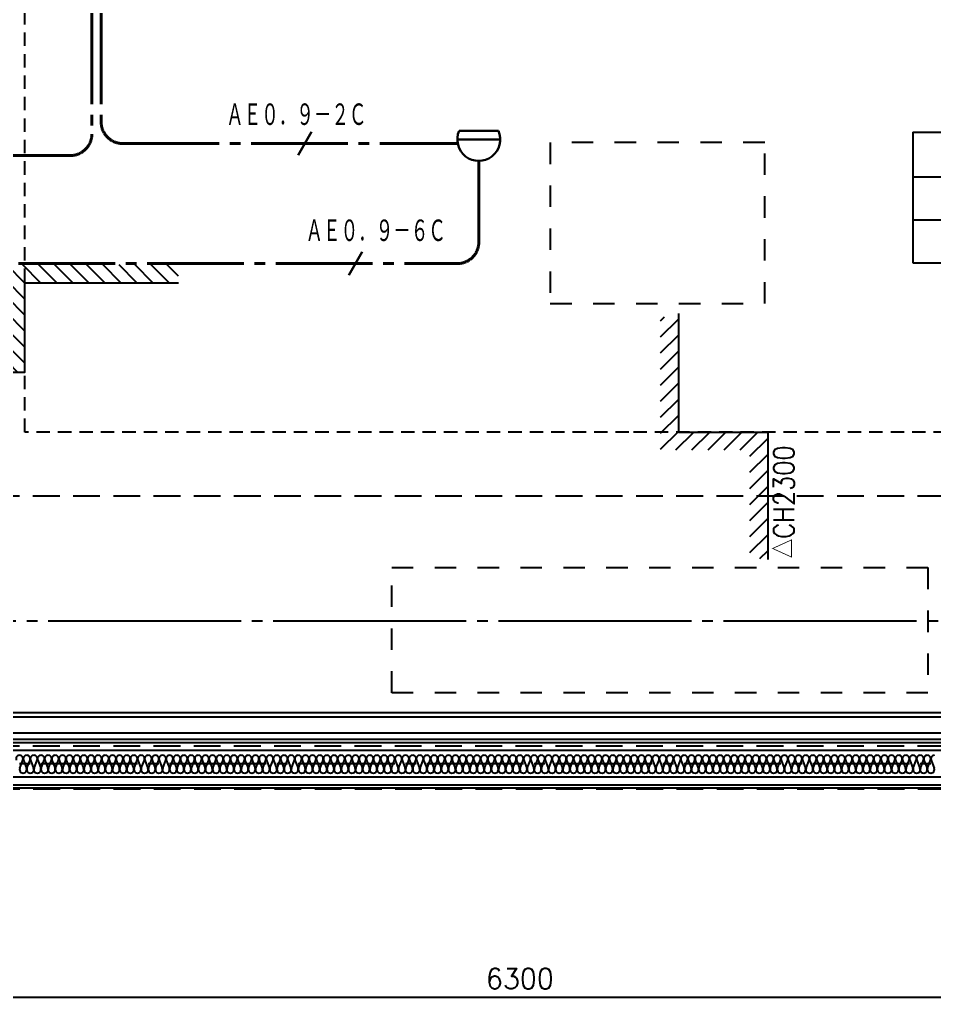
# Model space of a CAD drawing. Header units: millimetres. Extents: x 8300 to 125598, y -10383 to 40000.
# Drawn here: x 47150 to 49710, y 13846 to 16582 of the extents above; entities that cross this region are included whole.
import ezdxf
from ezdxf.enums import TextEntityAlignment as Align

# ---------------------------------------------------------------- set-up
doc = ezdxf.new("R2010")
doc.units = ezdxf.units.MM
doc.header["$LTSCALE"] = 300
for name, pattern in [('CADEWA_LINE5', [1.2, 0.9, -0.1, 0.1, -0.1]), ('CADEWA_LINE6', [2.1, 1.8, -0.1, 0.1, -0.1]), ('DASH-N', [0.375, 0.25, -0.125]), ('DASH-S', [0.2, 0.125, -0.075]), ('HIDDEN3', [0.2, 0.1, -0.1])]:
    doc.linetypes.add(name, pattern=pattern)
for name, color, linetype in [('525EH_Tenjyo(3)', 7, 'CONTINUOUS'), ('E配T_その他－１', 7, 'CONTINUOUS'), ('K建0_壁', 7, 'CONTINUOUS'), ('通り芯', 7, 'CONTINUOUS')]:
    doc.layers.add(name, color=color, linetype=linetype)
doc.styles.add('MS Gothic2', font='msgothic.ttc', dxfattribs={"width": 0.8})
doc.styles.add('txt2', font='txt.shx', dxfattribs={"width": 0.943378, "bigfont": 'extfont2'})

# ---------------------------------------------------------------- blocks, each defined once
blk = doc.blocks.new('ZGroup275', base_point=(48435, 16228.5))
at = {"layer": '525EH_Tenjyo(3)', "color": 6, "linetype": 'Continuous', "lineweight": 30}
for p, q in [((48380.1, 16270.5), (48490, 16270.5)), ((48375.1, 16246.5), (48495, 16246.5))]:
    blk.add_line(p, q, dxfattribs=at)
blk.add_arc((48435, 16246.5), 60, 156.4305, 23.5695, dxfattribs=at)
blk = doc.blocks.new('ZGroup279', base_point=(45601.3, 16042.8))
at = {"layer": 'E配T_その他－１', "color": 1, "linetype": 'CADEWA_LINE5', "lineweight": 40}
for p, q in [((48435, 15959.2), (48435, 16186.5)), ((42827.5, 15899.2), (48375, 15899.2))]:
    blk.add_line(p, q, dxfattribs=at)
blk.add_arc((48375, 15959.2), 60, 270, 0, dxfattribs=at)
blk = doc.blocks.new('ZGroup280', base_point=(48143.5, 15955.2))
at = {"layer": 'E配T_その他－１', "color": 3, "linetype": 'Continuous', "lineweight": 30}
blk.add_line((48108.8, 15931.7), (48071.3, 15866.7), dxfattribs=at)
at = {"layer": 'E配T_その他－１', "color": 3, "lineweight": -3, "style": 'MS Gothic2', "width": 0.6}
blk.add_text('ＡＥ０．９－６Ｃ', height=60, dxfattribs=at).set_placement((47950.3, 15992.5), align=Align.MIDDLE_LEFT)
blk = doc.blocks.new('ZGroup294', base_point=(49949.9, 16084.2))
at = {"layer": 'K建0_壁', "color": 250, "linetype": 'Continuous', "lineweight": -3}
for p, q in [((49649.9, 16266.7), (50249.9, 16266.7)), ((49649.9, 16266.7), (49649.9, 16021.7)), ((50249.9, 16266.7), (50249.9, 16021.7)), ((49649.9, 16141.7), (50249.9, 16141.7)), ((49949.9, 16021.7), (49949.9, 16141.7)), ((49649.9, 16021.7), (50249.9, 16021.7)), ((49649.9, 16021.7), (49649.9, 15901.7)), ((50249.9, 16021.7), (50249.9, 15901.7)), ((49649.9, 15901.7), (50249.9, 15901.7))]:
    blk.add_line(p, q, dxfattribs=at)
at = {"layer": 'K建0_壁', "color": 250, "lineweight": -3, "style": 'txt2'}
for s, height, width, p in [('居間・食堂', 67.93, 1.036092, (49949.9, 16204.2)), ('±0', 57.6, 1.034314, (49799.9, 16081.7)), ('2550', 57.6, 0.916667, (50099.9, 16083)), ('12.6J', 57.6, 0.931818, (49949.9, 15961.7))]:
    blk.add_text(s, height=height, dxfattribs=dict(at, width=width)).set_placement(p, align=Align.MIDDLE_CENTER)
blk = doc.blocks.new('ZGroup314', base_point=(49143.5, 15415.5))
at = {"layer": 'K建0_壁', "color": 250, "linetype": 'Continuous', "lineweight": -3}
for p, q in [((48943.5, 15739), (48954.6, 15750.1)), ((48943.5, 15694.1), (48993.5, 15744.1)), ((48943.5, 15649.2), (48993.5, 15699.2)), ((48943.5, 15604.3), (48993.5, 15654.3)), ((48943.5, 15559.3), (48993.5, 15609.3)), ((48943.5, 15514.4), (48993.5, 15564.4)), ((48943.5, 15469.5), (48993.5, 15519.5)), ((48943.5, 15424.6), (48993.5, 15474.6)), ((48943.5, 15379.7), (48993.5, 15429.7)), ((48986.6, 15378), (49036.6, 15428)), ((49031.5, 15378), (49081.5, 15428)), ((49076.4, 15378), (49126.4, 15428)), ((49121.3, 15378), (49171.3, 15428)), ((49166.2, 15378), (49216.2, 15428)), ((49193.5, 15360.3), (49243.5, 15410.3)), ((49193.5, 15315.4), (49243.5, 15365.4)), ((49193.5, 15270.5), (49243.5, 15320.5)), ((49193.5, 15225.6), (49243.5, 15275.6)), ((49193.5, 15180.7), (49243.5, 15230.7)), ((49193.5, 15135.8), (49243.5, 15185.8)), ((49193.5, 15090.9), (49243.5, 15140.9)), ((49221.7, 15074.2), (49243.5, 15096))]:
    blk.add_line(p, q, dxfattribs=at)
blk.add_lwpolyline([(48993.5, 15759.6), (48993.5, 15428), (49243.5, 15428), (49243.5, 15071.4)], dxfattribs=at)
at = {"layer": 'K建0_壁', "color": 250, "lineweight": -3, "style": 'txt2', "width": 0.859876}
blk.add_text('△CH2300', height=57.6, rotation=90, dxfattribs=at).set_placement((49334.6, 15075.1), align=Align.BOTTOM_LEFT)
blk = doc.blocks.new('ZGroup315', base_point=(47133.7, 15696.6))
at = {"layer": 'K建0_壁', "color": 250, "linetype": 'Continuous', "lineweight": -3}
for p, q in [((47165, 15844.9), (47115, 15894.9)), ((47209, 15845.8), (47159, 15895.8)), ((47253.9, 15845.8), (47203.9, 15895.8)), ((47298.8, 15845.8), (47248.8, 15895.8)), ((47343.7, 15845.8), (47293.7, 15895.8)), ((47388.6, 15845.8), (47338.6, 15895.8)), ((47433.5, 15845.8), (47383.5, 15895.8)), ((47478.4, 15845.8), (47428.4, 15895.8)), ((47523.3, 15845.8), (47473.3, 15895.8)), ((47568.2, 15845.8), (47518.2, 15895.8)), ((47594.6, 15864.4), (47563.1, 15895.8)), ((47165, 15800), (47115, 15850)), ((47165, 15755.1), (47115, 15805.1)), ((47165, 15710.2), (47115, 15760.2)), ((47165, 15665.3), (47115, 15715.3)), ((47165, 15620.4), (47115, 15670.4)), ((46740.6, 15595.8), (46690.6, 15645.8)), ((46785.5, 15595.8), (46735.5, 15645.8)), ((46830.4, 15595.8), (46780.4, 15645.8)), ((46875.3, 15595.8), (46825.3, 15645.8)), ((46920.2, 15595.8), (46870.2, 15645.8)), ((46965.1, 15595.8), (46915.1, 15645.8)), ((47010, 15595.8), (46960, 15645.8)), ((47054.9, 15595.8), (47004.9, 15645.8)), ((47099.8, 15595.8), (47049.8, 15645.8)), ((47144.7, 15595.8), (47094.7, 15645.8)), ((46695.7, 15595.8), (46674.8, 15616.7))]:
    blk.add_line(p, q, dxfattribs=at)
blk.add_lwpolyline([(46672.9, 15595.8), (47165, 15595.8), (47165, 15845.8), (47594.6, 15845.8)], dxfattribs=at)
at = {"layer": 'K建0_壁', "color": 250, "lineweight": -3, "style": 'txt2', "width": 0.859876}
blk.add_text('△CH2300', height=57.6, dxfattribs=at).set_placement((46678, 15506.4), align=Align.BOTTOM_LEFT)
blk = doc.blocks.new('ZGroup338', base_point=(47862.2, 17000.1))
at = {"layer": 'E配T_その他－１', "color": 1, "linetype": 'CADEWA_LINE5', "lineweight": 40}
for p, q in [((47630, 17765), (47438.4, 17765)), ((47378.4, 17705), (47378.4, 17395.7)), ((47378.4, 17335.7), (47378.4, 16295.1)), ((47438.4, 16235.1), (48376.1, 16235.1))]:
    blk.add_line(p, q, dxfattribs=at)
at = {"layer": 'E配T_その他－１', "color": 1, "linetype": 'Continuous', "lineweight": 40}
for p, q in [((47348.4, 17395.7), (47408.4, 17395.7)), ((47348.4, 17335.7), (47408.4, 17335.7))]:
    blk.add_line(p, q, dxfattribs=at)
at = {"layer": 'E配T_その他－１', "color": 1, "linetype": 'CADEWA_LINE5', "lineweight": 40}
for centre, start, end in [((47438.4, 17705), 90, 180), ((47438.4, 16295.1), 180, 270)]:
    blk.add_arc(centre, 60, start, end, dxfattribs=at)
blk = doc.blocks.new('ZGroup339', base_point=(47921.2, 16285.6))
at = {"layer": 'E配T_その他－１', "color": 3, "linetype": 'Continuous', "lineweight": 30}
blk.add_line((47966.8, 16267.6), (47929.3, 16202.7), dxfattribs=at)
at = {"layer": 'E配T_その他－１', "color": 3, "lineweight": -3, "style": 'MS Gothic2', "width": 0.6}
blk.add_text('ＡＥ０．９－２Ｃ', height=60, dxfattribs=at).set_placement((47728, 16317.2), align=Align.MIDDLE_LEFT)
blk = doc.blocks.new('ZGroup340', base_point=(46020.3, 16993.3))
at = {"layer": 'E配T_その他－１', "color": 1, "linetype": 'CADEWA_LINE5', "lineweight": 40}
for p, q in [((47630, 17785), (47412.3, 17785)), ((47352.3, 17725), (47352.3, 17395.7)), ((47352.3, 17335.7), (47352.3, 16261.5)), ((47292.3, 16201.5), (44410.5, 16201.5))]:
    blk.add_line(p, q, dxfattribs=at)
at = {"layer": 'E配T_その他－１', "color": 1, "linetype": 'Continuous', "lineweight": 40}
for p, q in [((47322.3, 17395.7), (47382.3, 17395.7)), ((47322.3, 17335.7), (47382.3, 17335.7))]:
    blk.add_line(p, q, dxfattribs=at)
at = {"layer": 'E配T_その他－１', "color": 1, "linetype": 'CADEWA_LINE5', "lineweight": 40}
for centre, start, end in [((47412.3, 17725), 90, 180), ((47292.3, 16261.5), 270, 0)]:
    blk.add_arc(centre, 60, start, end, dxfattribs=at)

msp = doc.modelspace()

# ---------------------------------------------------------------- linework, layer by layer
at = {"layer": 'K建0_壁', "color": 250, "linetype": 'DASH-N', "lineweight": -3}
for p, q in [((42350, 15250), (51300, 15250)), ((42350, 14550), (51300, 14550)), ((42350.8, 14430), (51300, 14430))]:
    msp.add_line(p, q, dxfattribs=at)
at = {"layer": 'K建0_壁', "color": 250, "linetype": 'Continuous', "lineweight": -3, "ltscale": 0.3}
for p, q in [((51190, 14643), (43456, 14643)), ((51202.5, 14630.5), (42447.5, 14630.5)), ((51247.5, 14585.5), (42402.5, 14585.5)), ((51300, 14568), (42365, 14568)), ((51300, 14432), (42350, 14432))]:
    msp.add_line(p, q, dxfattribs=at)
at = {"layer": 'K建0_壁', "color": 250, "linetype": 'Continuous', "lineweight": -3}
for p, q in [((51300, 14558.5), (42350, 14558.5)), ((51300, 14537.5), (42350, 14537.5)), ((47150.7, 14487.5), (47159.3, 14510.4)), ((47160.7, 14510.4), (47169.3, 14487.5)), ((47170.7, 14487.5), (47179.3, 14510.4)), ((47180.7, 14510.4), (47189.3, 14487.5)), ((47190.7, 14487.5), (47199.3, 14510.4)), ((47200.7, 14510.4), (47209.3, 14487.5)), ((47210.7, 14487.5), (47219.3, 14510.4)), ((47220.7, 14510.4), (47229.3, 14487.5)), ((47230.7, 14487.5), (47239.3, 14510.4)), ((47240.7, 14510.4), (47249.3, 14487.5)), ((47250.7, 14487.5), (47259.3, 14510.4)), ((47260.7, 14510.4), (47269.3, 14487.5)), ((47270.7, 14487.5), (47279.3, 14510.4)), ((47280.7, 14510.4), (47289.3, 14487.5)), ((47290.7, 14487.5), (47299.3, 14510.4)), ((47300.7, 14510.4), (47309.3, 14487.5)), ((47310.7, 14487.5), (47319.3, 14510.4)), ((47320.7, 14510.4), (47329.3, 14487.5)), ((47330.7, 14487.5), (47339.3, 14510.4)), ((47340.7, 14510.4), (47349.3, 14487.5)), ((47350.7, 14487.5), (47359.3, 14510.4)), ((47360.7, 14510.4), (47369.3, 14487.5)), ((47370.7, 14487.5), (47379.3, 14510.4)), ((47380.7, 14510.4), (47389.3, 14487.5)), ((47390.7, 14487.5), (47399.3, 14510.4)), ((47400.7, 14510.4), (47409.3, 14487.5)), ((47410.7, 14487.5), (47419.3, 14510.4)), ((47420.7, 14510.4), (47429.3, 14487.5)), ((47430.7, 14487.5), (47439.3, 14510.4)), ((47440.7, 14510.4), (47449.3, 14487.5)), ((47450.7, 14487.5), (47459.3, 14510.4)), ((47460.7, 14510.4), (47469.3, 14487.5)), ((47470.7, 14487.5), (47479.3, 14510.4)), ((47480.7, 14510.4), (47489.3, 14487.5)), ((47490.7, 14487.5), (47499.3, 14510.4)), ((47500.7, 14510.4), (47509.3, 14487.5)), ((47510.7, 14487.5), (47519.3, 14510.4)), ((47520.7, 14510.4), (47529.3, 14487.5)), ((47530.7, 14487.5), (47539.3, 14510.4)), ((47540.7, 14510.4), (47549.3, 14487.5)), ((47550.7, 14487.5), (47559.3, 14510.4)), ((47560.7, 14510.4), (47569.3, 14487.5)), ((47570.7, 14487.5), (47579.3, 14510.4)), ((47580.7, 14510.4), (47589.3, 14487.5)), ((47590.7, 14487.5), (47599.3, 14510.4)), ((47600.7, 14510.4), (47609.3, 14487.5)), ((47610.7, 14487.5), (47619.3, 14510.4)), ((47620.7, 14510.4), (47629.3, 14487.5)), ((47630.7, 14487.5), (47639.3, 14510.4)), ((47640.7, 14510.4), (47649.3, 14487.5)), ((47650.7, 14487.5), (47659.3, 14510.4)), ((47660.7, 14510.4), (47669.3, 14487.5)), ((47670.7, 14487.5), (47679.3, 14510.4)), ((47680.7, 14510.4), (47689.3, 14487.5)), ((47690.7, 14487.5), (47699.3, 14510.4)), ((47700.7, 14510.4), (47709.3, 14487.5)), ((47710.7, 14487.5), (47719.3, 14510.4)), ((47720.7, 14510.4), (47729.3, 14487.5)), ((47730.7, 14487.5), (47739.3, 14510.4)), ((47740.7, 14510.4), (47749.3, 14487.5)), ((47750.7, 14487.5), (47759.3, 14510.4)), ((47760.7, 14510.4), (47769.3, 14487.5)), ((47770.7, 14487.5), (47779.3, 14510.4)), ((47780.7, 14510.4), (47789.3, 14487.5)), ((47790.7, 14487.5), (47799.3, 14510.4)), ((47800.7, 14510.4), (47809.3, 14487.5)), ((47810.7, 14487.5), (47819.3, 14510.4)), ((47820.7, 14510.4), (47829.3, 14487.5)), ((47830.7, 14487.5), (47839.3, 14510.4)), ((47840.7, 14510.4), (47849.3, 14487.5)), ((47850.7, 14487.5), (47859.3, 14510.4)), ((47860.7, 14510.4), (47869.3, 14487.5)), ((47870.7, 14487.5), (47879.3, 14510.4)), ((47880.7, 14510.4), (47889.3, 14487.5)), ((47890.7, 14487.5), (47899.3, 14510.4)), ((47900.7, 14510.4), (47909.3, 14487.5)), ((47910.7, 14487.5), (47919.3, 14510.4)), ((47920.7, 14510.4), (47929.3, 14487.5)), ((47930.7, 14487.5), (47939.3, 14510.4)), ((47940.7, 14510.4), (47949.3, 14487.5)), ((47950.7, 14487.5), (47959.3, 14510.4)), ((47960.7, 14510.4), (47969.3, 14487.5)), ((47970.7, 14487.5), (47979.3, 14510.4)), ((47980.7, 14510.4), (47989.3, 14487.5)), ((47990.7, 14487.5), (47999.3, 14510.4)), ((48000.7, 14510.4), (48009.3, 14487.5)), ((48010.7, 14487.5), (48019.3, 14510.4)), ((48020.7, 14510.4), (48029.3, 14487.5)), ((48030.7, 14487.5), (48039.3, 14510.4)), ((48040.7, 14510.4), (48049.3, 14487.5)), ((48050.7, 14487.5), (48059.3, 14510.4)), ((48060.7, 14510.4), (48069.3, 14487.5)), ((48070.7, 14487.5), (48079.3, 14510.4)), ((48080.7, 14510.4), (48089.3, 14487.5)), ((48090.7, 14487.5), (48099.3, 14510.4)), ((48100.7, 14510.4), (48109.3, 14487.5)), ((48110.7, 14487.5), (48119.3, 14510.4)), ((48120.7, 14510.4), (48129.3, 14487.5)), ((48130.7, 14487.5), (48139.3, 14510.4)), ((48140.7, 14510.4), (48149.3, 14487.5)), ((48150.7, 14487.5), (48159.3, 14510.4)), ((48160.7, 14510.4), (48169.3, 14487.5)), ((48170.7, 14487.5), (48179.3, 14510.4)), ((48180.7, 14510.4), (48189.3, 14487.5)), ((48190.7, 14487.5), (48199.3, 14510.4)), ((48200.7, 14510.4), (48209.3, 14487.5)), ((48210.7, 14487.5), (48219.3, 14510.4)), ((48220.7, 14510.4), (48229.3, 14487.5)), ((48230.7, 14487.5), (48239.3, 14510.4)), ((48240.7, 14510.4), (48249.3, 14487.5)), ((48250.7, 14487.5), (48259.3, 14510.4)), ((48260.7, 14510.4), (48269.3, 14487.5)), ((48270.7, 14487.5), (48279.3, 14510.4)), ((48280.7, 14510.4), (48289.3, 14487.5)), ((48290.7, 14487.5), (48299.3, 14510.4)), ((48300.7, 14510.4), (48309.3, 14487.5)), ((48310.7, 14487.5), (48319.3, 14510.4)), ((48320.7, 14510.4), (48329.3, 14487.5)), ((48330.7, 14487.5), (48339.3, 14510.4)), ((48340.7, 14510.4), (48349.3, 14487.5)), ((48350.7, 14487.5), (48359.3, 14510.4)), ((48360.7, 14510.4), (48369.3, 14487.5)), ((48370.7, 14487.5), (48379.3, 14510.4)), ((48380.7, 14510.4), (48389.3, 14487.5)), ((48390.7, 14487.5), (48399.3, 14510.4)), ((48400.7, 14510.4), (48409.3, 14487.5)), ((48410.7, 14487.5), (48419.3, 14510.4)), ((48420.7, 14510.4), (48429.3, 14487.5)), ((48430.7, 14487.5), (48439.3, 14510.4)), ((48440.7, 14510.4), (48449.3, 14487.5)), ((48450.7, 14487.5), (48459.3, 14510.4)), ((48460.7, 14510.4), (48469.3, 14487.5)), ((48470.7, 14487.5), (48479.3, 14510.4)), ((48480.7, 14510.4), (48489.3, 14487.5)), ((48490.7, 14487.5), (48499.3, 14510.4)), ((48500.7, 14510.4), (48509.3, 14487.5)), ((48510.7, 14487.5), (48519.3, 14510.4)), ((48520.7, 14510.4), (48529.3, 14487.5)), ((48530.7, 14487.5), (48539.3, 14510.4)), ((48540.7, 14510.4), (48549.3, 14487.5)), ((48550.7, 14487.5), (48559.3, 14510.4)), ((48560.7, 14510.4), (48569.3, 14487.5)), ((48570.7, 14487.5), (48579.3, 14510.4)), ((48580.7, 14510.4), (48589.3, 14487.5)), ((48590.7, 14487.5), (48599.3, 14510.4)), ((48600.7, 14510.4), (48609.3, 14487.5)), ((48610.7, 14487.5), (48619.3, 14510.4)), ((48620.7, 14510.4), (48629.3, 14487.5)), ((48630.7, 14487.5), (48639.3, 14510.4)), ((48640.7, 14510.4), (48649.3, 14487.5)), ((48650.7, 14487.5), (48659.3, 14510.4)), ((48660.7, 14510.4), (48669.3, 14487.5)), ((48670.7, 14487.5), (48679.3, 14510.4)), ((48680.7, 14510.4), (48689.3, 14487.5)), ((48690.7, 14487.5), (48699.3, 14510.4)), ((48700.7, 14510.4), (48709.3, 14487.5)), ((48710.7, 14487.5), (48719.3, 14510.4)), ((48720.7, 14510.4), (48729.3, 14487.5)), ((48730.7, 14487.5), (48739.3, 14510.4)), ((48740.7, 14510.4), (48749.3, 14487.5)), ((48750.7, 14487.5), (48759.3, 14510.4)), ((48760.7, 14510.4), (48769.3, 14487.5)), ((48770.7, 14487.5), (48779.3, 14510.4)), ((48780.7, 14510.4), (48789.3, 14487.5)), ((48790.7, 14487.5), (48799.3, 14510.4)), ((48800.7, 14510.4), (48809.3, 14487.5)), ((48810.7, 14487.5), (48819.3, 14510.4)), ((48820.7, 14510.4), (48829.3, 14487.5)), ((48830.7, 14487.5), (48839.3, 14510.4)), ((48840.7, 14510.4), (48849.3, 14487.5)), ((48850.7, 14487.5), (48859.3, 14510.4)), ((48860.7, 14510.4), (48869.3, 14487.5)), ((48870.7, 14487.5), (48879.3, 14510.4)), ((48880.7, 14510.4), (48889.3, 14487.5)), ((48890.7, 14487.5), (48899.3, 14510.4)), ((48900.7, 14510.4), (48909.3, 14487.5)), ((48910.7, 14487.5), (48919.3, 14510.4)), ((48920.7, 14510.4), (48929.3, 14487.5)), ((48930.7, 14487.5), (48939.3, 14510.4)), ((48940.7, 14510.4), (48949.3, 14487.5)), ((48950.7, 14487.5), (48959.3, 14510.4)), ((48960.7, 14510.4), (48969.3, 14487.5)), ((48970.7, 14487.5), (48979.3, 14510.4)), ((48980.7, 14510.4), (48989.3, 14487.5)), ((48990.7, 14487.5), (48999.3, 14510.4)), ((49000.7, 14510.4), (49009.3, 14487.5)), ((49010.7, 14487.5), (49019.3, 14510.4)), ((49020.7, 14510.4), (49029.3, 14487.5)), ((49030.7, 14487.5), (49039.3, 14510.4)), ((49040.7, 14510.4), (49049.3, 14487.5)), ((49050.7, 14487.5), (49059.3, 14510.4)), ((49060.7, 14510.4), (49069.3, 14487.5)), ((49070.7, 14487.5), (49079.3, 14510.4)), ((49080.7, 14510.4), (49089.3, 14487.5)), ((49090.7, 14487.5), (49099.3, 14510.4)), ((49100.7, 14510.4), (49109.3, 14487.5)), ((49110.7, 14487.5), (49119.3, 14510.4)), ((49120.7, 14510.4), (49129.3, 14487.5)), ((49130.7, 14487.5), (49139.3, 14510.4)), ((49140.7, 14510.4), (49149.3, 14487.5)), ((49150.7, 14487.5), (49159.3, 14510.4)), ((49160.7, 14510.4), (49169.3, 14487.5)), ((49170.7, 14487.5), (49179.3, 14510.4)), ((49180.7, 14510.4), (49189.3, 14487.5)), ((49190.7, 14487.5), (49199.3, 14510.4)), ((49200.7, 14510.4), (49209.3, 14487.5)), ((49210.7, 14487.5), (49219.3, 14510.4)), ((49220.7, 14510.4), (49229.3, 14487.5)), ((49230.7, 14487.5), (49239.3, 14510.4)), ((49240.7, 14510.4), (49249.3, 14487.5)), ((49250.7, 14487.5), (49259.3, 14510.4)), ((49260.7, 14510.4), (49269.3, 14487.5)), ((49270.7, 14487.5), (49279.3, 14510.4)), ((49280.7, 14510.4), (49289.3, 14487.5)), ((49290.7, 14487.5), (49299.3, 14510.4)), ((49300.7, 14510.4), (49309.3, 14487.5)), ((49310.7, 14487.5), (49319.3, 14510.4)), ((49320.7, 14510.4), (49329.3, 14487.5)), ((49330.7, 14487.5), (49339.3, 14510.4)), ((49340.7, 14510.4), (49349.3, 14487.5)), ((49350.7, 14487.5), (49359.3, 14510.4)), ((49360.7, 14510.4), (49369.3, 14487.5)), ((49370.7, 14487.5), (49379.3, 14510.4)), ((49380.7, 14510.4), (49389.3, 14487.5)), ((49390.7, 14487.5), (49399.3, 14510.4)), ((49400.7, 14510.4), (49409.3, 14487.5)), ((49410.7, 14487.5), (49419.3, 14510.4)), ((49420.7, 14510.4), (49429.3, 14487.5)), ((49430.7, 14487.5), (49439.3, 14510.4)), ((49440.7, 14510.4), (49449.3, 14487.5)), ((49450.7, 14487.5), (49459.3, 14510.4)), ((49460.7, 14510.4), (49469.3, 14487.5)), ((49470.7, 14487.5), (49479.3, 14510.4)), ((49480.7, 14510.4), (49489.3, 14487.5)), ((49490.7, 14487.5), (49499.3, 14510.4)), ((49500.7, 14510.4), (49509.3, 14487.5)), ((49510.7, 14487.5), (49519.3, 14510.4)), ((49520.7, 14510.4), (49529.3, 14487.5)), ((49530.7, 14487.5), (49539.3, 14510.4)), ((49540.7, 14510.4), (49549.3, 14487.5)), ((49550.7, 14487.5), (49559.3, 14510.4)), ((49560.7, 14510.4), (49569.3, 14487.5)), ((49570.7, 14487.5), (49579.3, 14510.4)), ((49580.7, 14510.4), (49589.3, 14487.5)), ((49590.7, 14487.5), (49599.3, 14510.4)), ((49600.7, 14510.4), (49609.3, 14487.5)), ((49610.7, 14487.5), (49619.3, 14510.4)), ((49620.7, 14510.4), (49629.3, 14487.5)), ((49630.7, 14487.5), (49639.3, 14510.4)), ((49640.7, 14510.4), (49649.3, 14487.5)), ((49650.7, 14487.5), (49659.3, 14510.4)), ((49660.7, 14510.4), (49669.3, 14487.5)), ((49670.7, 14487.5), (49679.3, 14510.4)), ((49680.7, 14510.4), (49689.3, 14487.5)), ((49690.7, 14487.5), (49699.3, 14510.4)), ((49700.7, 14510.4), (49709.3, 14487.5)), ((51300, 14462.5), (42350, 14462.5)), ((42350, 14441.5), (51300, 14441.5)), ((51689.5, 13846.5), (45410.5, 13846.5))]:
    msp.add_line(p, q, dxfattribs=at)
at = {"layer": 'K建0_壁', "color": 250, "linetype": 'CADEWA_LINE5', "lineweight": -3}
msp.add_line((54320, 14500), (40488.8, 14500), dxfattribs=at)
at = {"layer": 'K建0_壁', "color": 250, "linetype": 'DASH-S', "lineweight": -3}
for points in [[(48855, 15428), (47165, 15428), (47165, 17065), (50705, 17065)], [(50705, 17065), (50705, 15428), (48855, 15428)]]:
    msp.add_lwpolyline(points, dxfattribs=at)
at = {"layer": 'K建0_壁', "color": 250, "linetype": 'HIDDEN3', "lineweight": -3, "ltscale": 2}
for points in [[(48635, 16237.6), (48635, 15787.6), (49235, 15787.6), (49235, 16237.6)], [(48191.7, 15048.7), (49691.7, 15048.7), (49691.7, 14698.7), (48191.7, 14698.7)]]:
    msp.add_lwpolyline(points, close=True, dxfattribs=at)
at = {"layer": 'K建0_壁', "color": 250, "linetype": 'Continuous', "lineweight": -3}
for centre, start, end in [((47150, 14514), 90, 200.7966), ((47150, 14514), 339.2034, 90), ((47170, 14514), 90, 200.7966), ((47170, 14514), 339.2034, 90), ((47190, 14514), 90, 200.7966), ((47190, 14514), 339.2034, 90), ((47210, 14514), 90, 200.7966), ((47210, 14514), 339.2034, 90), ((47230, 14514), 90, 200.7966), ((47230, 14514), 339.2034, 90), ((47250, 14514), 90, 200.7966), ((47250, 14514), 339.2034, 90), ((47270, 14514), 90, 200.7966), ((47270, 14514), 339.2034, 90), ((47290, 14514), 90, 200.7966), ((47290, 14514), 339.2034, 90), ((47310, 14514), 90, 200.7966), ((47310, 14514), 339.2034, 90), ((47330, 14514), 90, 200.7966), ((47330, 14514), 339.2034, 90), ((47350, 14514), 90, 200.7966), ((47350, 14514), 339.2034, 90), ((47370, 14514), 90, 200.7966), ((47370, 14514), 339.2034, 90), ((47390, 14514), 90, 200.7966), ((47390, 14514), 339.2034, 90), ((47410, 14514), 90, 200.7966), ((47410, 14514), 339.2034, 90), ((47430, 14514), 90, 200.7966), ((47430, 14514), 339.2034, 90), ((47450, 14514), 90, 200.7966), ((47450, 14514), 339.2034, 90), ((47470, 14514), 90, 200.7966), ((47470, 14514), 339.2034, 90), ((47490, 14514), 90, 200.7966), ((47490, 14514), 339.2034, 90), ((47510, 14514), 90, 200.7966), ((47510, 14514), 339.2034, 90), ((47530, 14514), 90, 200.7966), ((47530, 14514), 339.2034, 90), ((47550, 14514), 90, 200.7966), ((47550, 14514), 339.2034, 90), ((47570, 14514), 90, 200.7966), ((47570, 14514), 339.2034, 90), ((47590, 14514), 90, 200.7966), ((47590, 14514), 339.2034, 90), ((47610, 14514), 90, 200.7966), ((47610, 14514), 339.2034, 90), ((47630, 14514), 90, 200.7966), ((47630, 14514), 339.2034, 90), ((47650, 14514), 90, 200.7966), ((47650, 14514), 339.2034, 90), ((47670, 14514), 90, 200.7966), ((47670, 14514), 339.2034, 90), ((47690, 14514), 90, 200.7966), ((47690, 14514), 339.2034, 90), ((47710, 14514), 90, 200.7966), ((47710, 14514), 339.2034, 90), ((47730, 14514), 90, 200.7966), ((47730, 14514), 339.2034, 90), ((47750, 14514), 90, 200.7966), ((47750, 14514), 339.2034, 90), ((47770, 14514), 90, 200.7966), ((47770, 14514), 339.2034, 90), ((47790, 14514), 90, 200.7966), ((47790, 14514), 339.2034, 90), ((47810, 14514), 90, 200.7966), ((47810, 14514), 339.2034, 90), ((47830, 14514), 90, 200.7966), ((47830, 14514), 339.2034, 90), ((47850, 14514), 90, 200.7966), ((47850, 14514), 339.2034, 90), ((47870, 14514), 90, 200.7966), ((47870, 14514), 339.2034, 90), ((47890, 14514), 90, 200.7966), ((47890, 14514), 339.2034, 90), ((47910, 14514), 90, 200.7966), ((47910, 14514), 339.2034, 90), ((47930, 14514), 90, 200.7966), ((47930, 14514), 339.2034, 90), ((47950, 14514), 90, 200.7966), ((47950, 14514), 339.2034, 90), ((47970, 14514), 90, 200.7966), ((47970, 14514), 339.2034, 90), ((47990, 14514), 90, 200.7966), ((47990, 14514), 339.2034, 90), ((48010, 14514), 90, 200.7966), ((48010, 14514), 339.2034, 90), ((48030, 14514), 90, 200.7966), ((48030, 14514), 339.2034, 90), ((48050, 14514), 90, 200.7966), ((48050, 14514), 339.2034, 90), ((48070, 14514), 90, 200.7966), ((48070, 14514), 339.2034, 90), ((48090, 14514), 90, 200.7966), ((48090, 14514), 339.2034, 90), ((48110, 14514), 90, 200.7966), ((48110, 14514), 339.2034, 90), ((48130, 14514), 90, 200.7966), ((48130, 14514), 339.2034, 90), ((48150, 14514), 90, 200.7966), ((48150, 14514), 339.2034, 90), ((48170, 14514), 90, 200.7966), ((48170, 14514), 339.2034, 90), ((48190, 14514), 90, 200.7966), ((48190, 14514), 339.2034, 90), ((48210, 14514), 90, 200.7966), ((48210, 14514), 339.2034, 90), ((48230, 14514), 90, 200.7966), ((48230, 14514), 339.2034, 90), ((48250, 14514), 90, 200.7966), ((48250, 14514), 339.2034, 90), ((48270, 14514), 90, 200.7966), ((48270, 14514), 339.2034, 90), ((48290, 14514), 90, 200.7966), ((48290, 14514), 339.2034, 90), ((48310, 14514), 90, 200.7966), ((48310, 14514), 339.2034, 90), ((48330, 14514), 90, 200.7966), ((48330, 14514), 339.2034, 90), ((48350, 14514), 90, 200.7966), ((48350, 14514), 339.2034, 90), ((48370, 14514), 90, 200.7966), ((48370, 14514), 339.2034, 90), ((48390, 14514), 90, 200.7966), ((48390, 14514), 339.2034, 90), ((48410, 14514), 90, 200.7966), ((48410, 14514), 339.2034, 90), ((48430, 14514), 90, 200.7966), ((48430, 14514), 339.2034, 90), ((48450, 14514), 90, 200.7966), ((48450, 14514), 339.2034, 90), ((48470, 14514), 90, 200.7966), ((48470, 14514), 339.2034, 90), ((48490, 14514), 90, 200.7966), ((48490, 14514), 339.2034, 90), ((48510, 14514), 90, 200.7966), ((48510, 14514), 339.2034, 90), ((48530, 14514), 90, 200.7966), ((48530, 14514), 339.2034, 90), ((48550, 14514), 90, 200.7966), ((48550, 14514), 339.2034, 90), ((48570, 14514), 90, 200.7966), ((48570, 14514), 339.2034, 90), ((48590, 14514), 90, 200.7966), ((48590, 14514), 339.2034, 90), ((48610, 14514), 90, 200.7966), ((48610, 14514), 339.2034, 90), ((48630, 14514), 90, 200.7966), ((48630, 14514), 339.2034, 90), ((48650, 14514), 90, 200.7966), ((48650, 14514), 339.2034, 90), ((48670, 14514), 90, 200.7966), ((48670, 14514), 339.2034, 90), ((48690, 14514), 90, 200.7966), ((48690, 14514), 339.2034, 90), ((48710, 14514), 90, 200.7966), ((48710, 14514), 339.2034, 90), ((48730, 14514), 90, 200.7966), ((48730, 14514), 339.2034, 90), ((48750, 14514), 90, 200.7966), ((48750, 14514), 339.2034, 90), ((48770, 14514), 90, 200.7966), ((48770, 14514), 339.2034, 90), ((48790, 14514), 90, 200.7966), ((48790, 14514), 339.2034, 90), ((48810, 14514), 90, 200.7966), ((48810, 14514), 339.2034, 90), ((48830, 14514), 90, 200.7966), ((48830, 14514), 339.2034, 90), ((48850, 14514), 90, 200.7966), ((48850, 14514), 339.2034, 90), ((48870, 14514), 90, 200.7966), ((48870, 14514), 339.2034, 90), ((48890, 14514), 90, 200.7966), ((48890, 14514), 339.2034, 90), ((48910, 14514), 90, 200.7966), ((48910, 14514), 339.2034, 90), ((48930, 14514), 90, 200.7966), ((48930, 14514), 339.2034, 90), ((48950, 14514), 90, 200.7966), ((48950, 14514), 339.2034, 90), ((48970, 14514), 90, 200.7966), ((48970, 14514), 339.2034, 90), ((48990, 14514), 90, 200.7966), ((48990, 14514), 339.2034, 90), ((49010, 14514), 90, 200.7966), ((49010, 14514), 339.2034, 90), ((49030, 14514), 90, 200.7966), ((49030, 14514), 339.2034, 90), ((49050, 14514), 90, 200.7966), ((49050, 14514), 339.2034, 90), ((49070, 14514), 90, 200.7966), ((49070, 14514), 339.2034, 90), ((49090, 14514), 90, 200.7966), ((49090, 14514), 339.2034, 90), ((49110, 14514), 90, 200.7966), ((49110, 14514), 339.2034, 90), ((49130, 14514), 90, 200.7966), ((49130, 14514), 339.2034, 90), ((49150, 14514), 90, 200.7966), ((49150, 14514), 339.2034, 90), ((49170, 14514), 90, 200.7966), ((49170, 14514), 339.2034, 90), ((49190, 14514), 90, 200.7966), ((49190, 14514), 339.2034, 90), ((49210, 14514), 90, 200.7966), ((49210, 14514), 339.2034, 90), ((49230, 14514), 90, 200.7966), ((49230, 14514), 339.2034, 90), ((49250, 14514), 90, 200.7966), ((49250, 14514), 339.2034, 90), ((49270, 14514), 90, 200.7966), ((49270, 14514), 339.2034, 90), ((49290, 14514), 90, 200.7966), ((49290, 14514), 339.2034, 90), ((49310, 14514), 90, 200.7966), ((49310, 14514), 339.2034, 90), ((49330, 14514), 90, 200.7966), ((49330, 14514), 339.2034, 90), ((49350, 14514), 90, 200.7966), ((49350, 14514), 339.2034, 90), ((49370, 14514), 90, 200.7966), ((49370, 14514), 339.2034, 90), ((49390, 14514), 90, 200.7966), ((49390, 14514), 339.2034, 90), ((49410, 14514), 90, 200.7966), ((49410, 14514), 339.2034, 90), ((49430, 14514), 90, 200.7966), ((49430, 14514), 339.2034, 90), ((49450, 14514), 90, 200.7966), ((49450, 14514), 339.2034, 90), ((49470, 14514), 90, 200.7966), ((49470, 14514), 339.2034, 90), ((49490, 14514), 90, 200.7966), ((49490, 14514), 339.2034, 90), ((49510, 14514), 90, 200.7966), ((49510, 14514), 339.2034, 90), ((49530, 14514), 90, 200.7966), ((49530, 14514), 339.2034, 90), ((49550, 14514), 90, 200.7966), ((49550, 14514), 339.2034, 90), ((49570, 14514), 90, 200.7966), ((49570, 14514), 339.2034, 90), ((49590, 14514), 90, 200.7966), ((49590, 14514), 339.2034, 90), ((49610, 14514), 90, 200.7966), ((49610, 14514), 339.2034, 90), ((49630, 14514), 90, 200.7966), ((49630, 14514), 339.2034, 90), ((49650, 14514), 90, 200.7966), ((49650, 14514), 339.2034, 90), ((49670, 14514), 90, 200.7966), ((49670, 14514), 339.2034, 90), ((49690, 14514), 90, 200.7966), ((49690, 14514), 339.2034, 90), ((49710, 14514), 90, 200.7966), ((47160, 14484), 159.2034, 20.7966), ((47180, 14484), 159.2034, 20.7966), ((47200, 14484), 159.2034, 20.7966), ((47220, 14484), 159.2034, 20.7966), ((47240, 14484), 159.2034, 20.7966), ((47260, 14484), 159.2034, 20.7966), ((47280, 14484), 159.2034, 20.7966), ((47300, 14484), 159.2034, 20.7966), ((47320, 14484), 159.2034, 20.7966), ((47340, 14484), 159.2034, 20.7966), ((47360, 14484), 159.2034, 20.7966), ((47380, 14484), 159.2034, 20.7966), ((47400, 14484), 159.2034, 20.7966), ((47420, 14484), 159.2034, 20.7966), ((47440, 14484), 159.2034, 20.7966), ((47460, 14484), 159.2034, 20.7966), ((47480, 14484), 159.2034, 20.7966), ((47500, 14484), 159.2034, 20.7966), ((47520, 14484), 159.2034, 20.7966), ((47540, 14484), 159.2034, 20.7966), ((47560, 14484), 159.2034, 20.7966), ((47580, 14484), 159.2034, 20.7966), ((47600, 14484), 159.2034, 20.7966), ((47620, 14484), 159.2034, 20.7966), ((47640, 14484), 159.2034, 20.7966), ((47660, 14484), 159.2034, 20.7966), ((47680, 14484), 159.2034, 20.7966), ((47700, 14484), 159.2034, 20.7966), ((47720, 14484), 159.2034, 20.7966), ((47740, 14484), 159.2034, 20.7966), ((47760, 14484), 159.2034, 20.7966), ((47780, 14484), 159.2034, 20.7966), ((47800, 14484), 159.2034, 20.7966), ((47820, 14484), 159.2034, 20.7966), ((47840, 14484), 159.2034, 20.7966), ((47860, 14484), 159.2034, 20.7966), ((47880, 14484), 159.2034, 20.7966), ((47900, 14484), 159.2034, 20.7966), ((47920, 14484), 159.2034, 20.7966), ((47940, 14484), 159.2034, 20.7966), ((47960, 14484), 159.2034, 20.7966), ((47980, 14484), 159.2034, 20.7966), ((48000, 14484), 159.2034, 20.7966), ((48020, 14484), 159.2034, 20.7966), ((48040, 14484), 159.2034, 20.7966), ((48060, 14484), 159.2034, 20.7966), ((48080, 14484), 159.2034, 20.7966), ((48100, 14484), 159.2034, 20.7966), ((48120, 14484), 159.2034, 20.7966), ((48140, 14484), 159.2034, 20.7966), ((48160, 14484), 159.2034, 20.7966), ((48180, 14484), 159.2034, 20.7966), ((48200, 14484), 159.2034, 20.7966), ((48220, 14484), 159.2034, 20.7966), ((48240, 14484), 159.2034, 20.7966), ((48260, 14484), 159.2034, 20.7966), ((48280, 14484), 159.2034, 20.7966), ((48300, 14484), 159.2034, 20.7966), ((48320, 14484), 159.2034, 20.7966), ((48340, 14484), 159.2034, 20.7966), ((48360, 14484), 159.2034, 20.7966), ((48380, 14484), 159.2034, 20.7966), ((48400, 14484), 159.2034, 20.7966), ((48420, 14484), 159.2034, 20.7966), ((48440, 14484), 159.2034, 20.7966), ((48460, 14484), 159.2034, 20.7966), ((48480, 14484), 159.2034, 20.7966), ((48500, 14484), 159.2034, 20.7966), ((48520, 14484), 159.2034, 20.7966), ((48540, 14484), 159.2034, 20.7966), ((48560, 14484), 159.2034, 20.7966), ((48580, 14484), 159.2034, 20.7966), ((48600, 14484), 159.2034, 20.7966), ((48620, 14484), 159.2034, 20.7966), ((48640, 14484), 159.2034, 20.7966), ((48660, 14484), 159.2034, 20.7966), ((48680, 14484), 159.2034, 20.7966), ((48700, 14484), 159.2034, 20.7966), ((48720, 14484), 159.2034, 20.7966), ((48740, 14484), 159.2034, 20.7966), ((48760, 14484), 159.2034, 20.7966), ((48780, 14484), 159.2034, 20.7966), ((48800, 14484), 159.2034, 20.7966), ((48820, 14484), 159.2034, 20.7966), ((48840, 14484), 159.2034, 20.7966), ((48860, 14484), 159.2034, 20.7966), ((48880, 14484), 159.2034, 20.7966), ((48900, 14484), 159.2034, 20.7966), ((48920, 14484), 159.2034, 20.7966), ((48940, 14484), 159.2034, 20.7966), ((48960, 14484), 159.2034, 20.7966), ((48980, 14484), 159.2034, 20.7966), ((49000, 14484), 159.2034, 20.7966), ((49020, 14484), 159.2034, 20.7966), ((49040, 14484), 159.2034, 20.7966), ((49060, 14484), 159.2034, 20.7966), ((49080, 14484), 159.2034, 20.7966), ((49100, 14484), 159.2034, 20.7966), ((49120, 14484), 159.2034, 20.7966), ((49140, 14484), 159.2034, 20.7966), ((49160, 14484), 159.2034, 20.7966), ((49180, 14484), 159.2034, 20.7966), ((49200, 14484), 159.2034, 20.7966), ((49220, 14484), 159.2034, 20.7966), ((49240, 14484), 159.2034, 20.7966), ((49260, 14484), 159.2034, 20.7966), ((49280, 14484), 159.2034, 20.7966), ((49300, 14484), 159.2034, 20.7966), ((49320, 14484), 159.2034, 20.7966), ((49340, 14484), 159.2034, 20.7966), ((49360, 14484), 159.2034, 20.7966), ((49380, 14484), 159.2034, 20.7966), ((49400, 14484), 159.2034, 20.7966), ((49420, 14484), 159.2034, 20.7966), ((49440, 14484), 159.2034, 20.7966), ((49460, 14484), 159.2034, 20.7966), ((49480, 14484), 159.2034, 20.7966), ((49500, 14484), 159.2034, 20.7966), ((49520, 14484), 159.2034, 20.7966), ((49540, 14484), 159.2034, 20.7966), ((49560, 14484), 159.2034, 20.7966), ((49580, 14484), 159.2034, 20.7966), ((49600, 14484), 159.2034, 20.7966), ((49620, 14484), 159.2034, 20.7966), ((49640, 14484), 159.2034, 20.7966), ((49660, 14484), 159.2034, 20.7966), ((49680, 14484), 159.2034, 20.7966), ((49700, 14484), 159.2034, 20.7966)]:
    msp.add_arc(centre, 10, start, end, dxfattribs=at)
at = {"layer": '通り芯', "color": 96, "linetype": 'CADEWA_LINE6', "lineweight": -3}
msp.add_line((8800, 14900), (61700, 14900), dxfattribs=at)

# ---------------------------------------------------------------- block references
at = {"layer": '525EH_Tenjyo(3)', "linetype": 'Continuous', "lineweight": 30}
msp.add_blockref('ZGroup275', (48435, 16228.5), dxfattribs=at)
at = {"layer": 'E配T_その他－１', "linetype": 'Continuous', "lineweight": -3}
for name, p in [('ZGroup340', (46020.3, 16993.3)), ('ZGroup338', (47862.2, 17000.1)), ('ZGroup339', (47921.2, 16285.6)), ('ZGroup279', (45601.3, 16042.8)), ('ZGroup280', (48143.5, 15955.2))]:
    msp.add_blockref(name, p, dxfattribs=at)
at = {"layer": 'K建0_壁', "linetype": 'CADEWA_LINE6', "lineweight": 15}
for name, p in [('ZGroup294', (49949.9, 16084.2)), ('ZGroup315', (47133.7, 15696.6)), ('ZGroup314', (49143.5, 15415.5))]:
    msp.add_blockref(name, p, dxfattribs=at)

# ---------------------------------------------------------------- texts
at = {"layer": 'K建0_壁', "color": 250, "lineweight": -3, "style": 'txt2', "width": 0.9625}
msp.add_text('6300', height=57.6, dxfattribs=at).set_placement((48550, 13899), align=Align.MIDDLE_CENTER)

doc.saveas('drawing.dxf')
